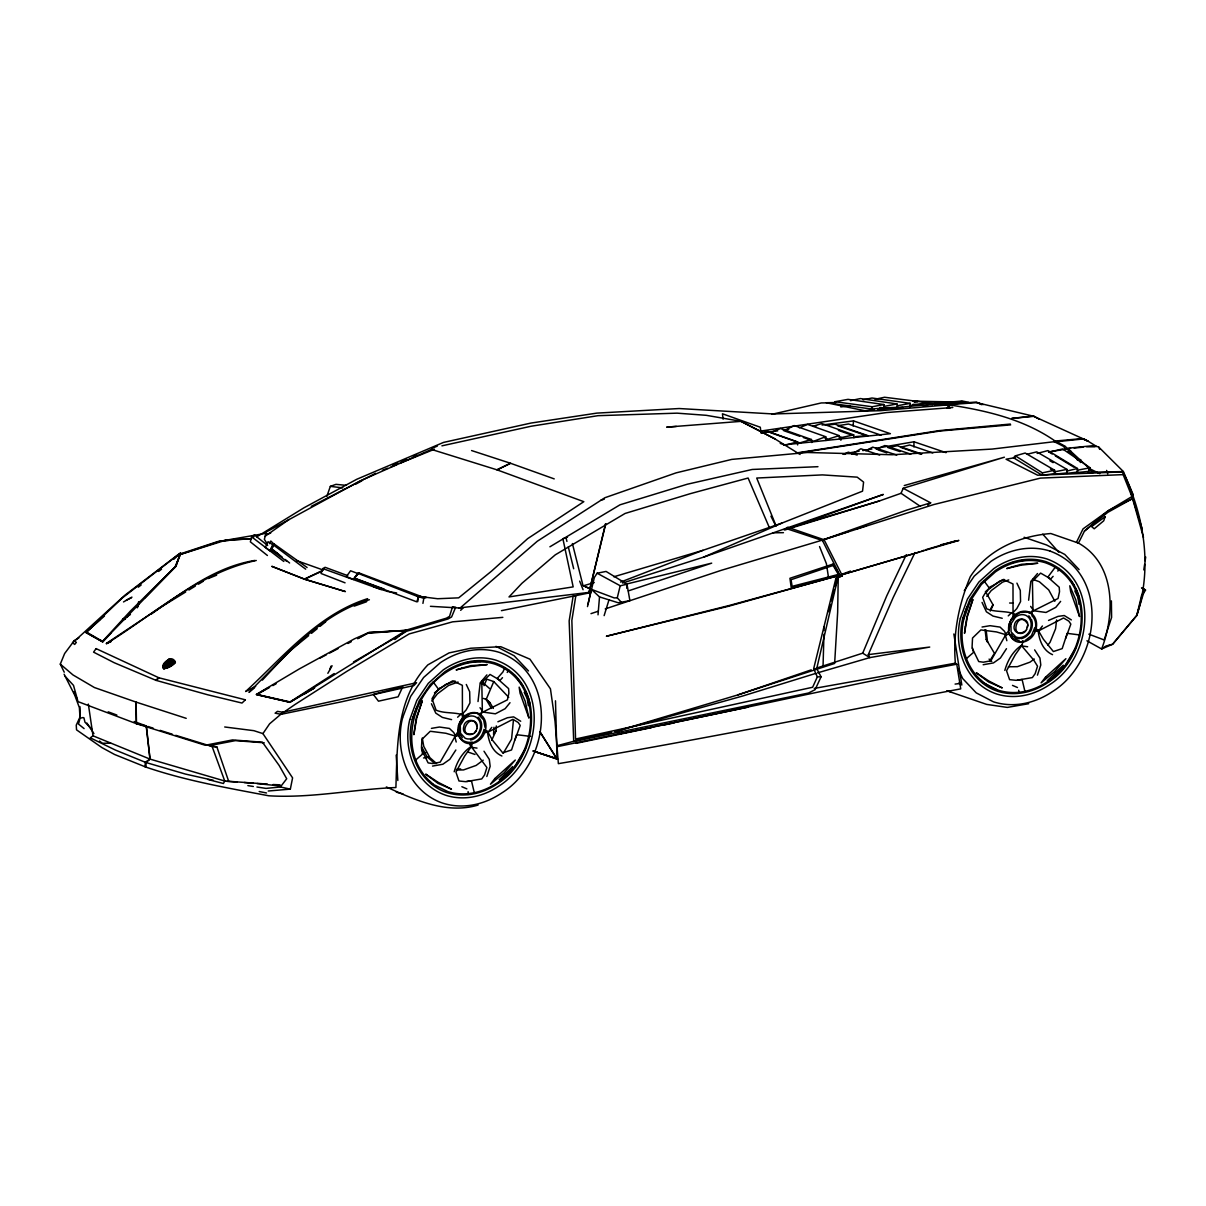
<?xml version="1.0" encoding="UTF-8"?>
<svg xmlns="http://www.w3.org/2000/svg" width="1206" height="1206" viewBox="0 0 1206 1206"><rect width="100%" height="100%" fill="white"/><g stroke="black" fill="none" stroke-linecap="round" stroke-linejoin="round"><path stroke-width="1.5" d="M468.094 794.437L468.109 791.588M1018.723 693.088L1018.738 690.254M823.954 634.281L823.065 665.622M824 630.572L824.045 626.864M850.577 571.056L838.26 575.579L837.657 612.226L834.642 663.436L738.027 694.852L615.12 731.635L620.276 733.745C732.57 711.103 844.23 685.279 956.765 664.205L960.745 688.852C826.758 714.254 692.907 740.951 558.363 763.654L555.031 721.309L550.449 688.837L529.947 659.185L500.776 646.702L470.777 648.225L449.054 652.913L427.859 664.868C396.126 698.44 397.362 744.539 395.9 787.533C353.69 789.221 311.299 798.417 268.712 795.779C227.105 787.865 185.257 780.644 145.097 766.82L145.248 762.298L150.011 759.102L224.753 781.021L267.43 784.081M913.892 446.913L913.982 441.773L875.586 448.376M458.295 731.635L459.561 722.876L464.22 715.429C455.476 711.751 445.059 713.922 436.075 710.168L432.019 698.711L435.999 692.078L440.476 687.721M1008.925 630.301L1010.191 621.527L1014.849 614.095C1006.106 610.417 995.674 612.573 986.704 608.819L982.649 597.362L986.629 590.729L991.106 586.372M485.008 727.369L483.636 719.846L479.249 715.233M171.388 661.431L169.518 664.551L165.524 666.044L168.101 664.672L168.885 665.893L167.89 666.556L168.644 665.606M172.292 660.858C179.98 660.752 169.986 667.807 163.79 668.757C158.664 662.064 177.282 654.255 173.378 662.908L170.89 659.863L169.91 660.707L170.845 660.496M168.418 659.411L169.684 661.506C174.93 656.893 160.609 664.25 163.79 668.757M478.013 701.545L480.214 682.792L486.892 674.878M1028.628 600.211L1030.829 581.443L1037.507 573.528M927.399 406.045L927.61 402.653L884.556 397.256L874.968 399.292M493.978 727.278L493.54 734.409L495.983 730.957L496.299 725.937M170.016 661.446C173.106 661.838 162.81 664.446 164.936 664.973M171.162 661.054L172.036 660.3M853.124 425.929L853.516 420.894L822.07 425.025M1015.271 457.632L1006.045 459.215L1037.657 475.209L1122.982 471.878C1144.524 516.5 1152.454 567.951 1136.73 615.633L1112.61 644.26L1101.651 648.964L1086.923 640.808M598.025 614.834L599.518 596.91L591.302 589.312L587.488 606.588M909.972 406.829L910.274 403.377L871.998 398.01L863.089 399.834M1066.963 469.39L1066.647 472.963L1054.18 474.229L1055.054 471.742L1066.963 469.39L1036.738 451.873L1027.286 454.21M464.807 716.364L462.441 717.902L462.365 685.34L452.747 680.802L438.487 689.154L433.195 681.978M1013.055 616.567L1012.995 584.005L1003.362 579.453L989.116 587.819L983.825 580.629M513.439 720.118L511.57 739.157L503.234 753.313M1042.18 475.239L1042.421 472.858L1015.377 455.853L1013.477 457.752L1042.18 475.239L1054.15 473.777L1054.617 470.219L1025.175 453.034L1015.377 455.853M476.762 728.695C480.094 719.108 465.049 717.163 463.813 726.434C460.873 736.037 475.405 737.725 476.867 728.605M1027.391 627.361C1030.617 617.683 1015.723 615.874 1014.442 625.085C1011.608 633.06 1023.593 636.994 1026.577 629.351M1027.768 624.919L1026.592 629.502M1056.607 619.929L1055.582 628.748L1050.079 642.225L1047.878 645.104M163.247 667.822C168.463 667.958 180.493 658.808 168.448 659.592C158.348 668.35 166.081 669.647 173.89 662.154M173.302 660.994C179.151 663.436 160.579 672.707 164.559 665.637C164.725 663.933 171.689 658.325 168.523 660.571M171.765 660.994L170.453 661.642M474.41 793.156L471.471 780.84L465.546 781.669L458.973 780.975L455.928 772.142L464.687 756.011L471.621 746.182L472.209 742.127C465.652 743.484 458.883 739.188 457.24 732.72L440.175 762.162L432.698 763.549L428.1 762.901L421.542 749.408M1025.025 691.822L1022.1 679.506L1016.161 680.335L1009.588 679.641L1006.558 670.792L1015.301 654.677L1022.251 644.848L1022.839 640.793M1143.801 569.925L1144.615 564.393M1145.157 560.7L1145.7 557.006M1077.501 468.501L1076.958 472.164L1066.692 473.385L1067.476 470.913L1077.501 468.501L1047.939 450.592L1037.145 453.426M458.989 727.957L459.501 724.655M137.846 606.422L138.6 601.764M417.713 601.734L418.542 596.699L426.366 597.422L423.803 598.342L418.542 596.699M422.929 603.392L423.803 598.342M139.383 602.623L137.303 607.809M268.245 791.015L290.344 789.116L292.591 777.87L262.923 733.61L253.908 730.685L224.708 726.977M587.91 604.613L594.347 577.523L597.121 573.212L606.06 571.433L626.984 584.156L629.894 600.663L618.226 602.774L599.518 596.91M956.765 664.205L955.378 663.194C952.755 633.527 958.921 604.04 970.287 576.694C987.865 549.484 1019.372 536.082 1050.803 533.519L1078.405 543.077L1076.536 542.142L1083.048 528.876L1108.239 510.726L1133.022 498.304L1132.63 494.174L1133.022 498.304L1107.817 512.339L1084.48 531.062L1078.466 543.092C1115.686 563.926 1115.203 613.643 1101.651 648.964L1106.475 645.723M172.247 660.375C169.126 662.772 172.428 660.255 170.498 660.345M840.446 576.362L835.909 578.337L813.658 668.712L817.336 676.898L812.633 687.254L575.564 739.022L571.855 620.412L575.775 596.066L573.152 596.096L569.157 620.924L573.709 741.509L808.533 693.013L815.135 689.651L821.075 676.777L816.718 668.637L837.853 577.81L842.376 575.79L824.105 539.76L787.578 527.218L786.101 528.514L822.507 540.559L840.446 576.362L842.376 575.79M605.548 523.721L588.92 592.779L605.759 523.721M621.768 602.774L617.276 597.814L619.688 587.88L620.321 585.815L626.984 584.156M1141.524 587.835L1144.69 589.508L1141.554 595.779L1136.806 615.256L1112.61 644.26L1108.013 645.361M267.657 545.504L254.481 535.012L251.617 536.836L250.351 541.841L267.415 555.499M326.841 496.405L330.338 486.365L335.992 484.345L346.439 485.37M828.371 611.698L830.346 604.477M831.341 600.859L834.296 590.035M835.291 586.418L838.26 575.579M1144.69 589.508L1136.73 615.633M604.131 615.633L609.06 599.638M486.832 776.498L490.164 766.338L489.304 759.403L483.998 751.217M1037.446 675.149L1040.793 664.988L1039.934 658.054L1034.627 649.868M1090.103 467.762L1088.912 471.365L1076.898 472.571L1078.526 469.993L1090.103 467.762L1062.622 448.949L1049.13 452.114L1052.22 453.999M871.456 409.045L872.209 406.754L883.862 404.553L883.923 407.975L871.456 409.045L833.617 403.709L835.019 401.719L848.014 399.352L883.862 404.553M840.838 440.25L841.773 437.492L853.697 434.884L853.954 437.823M454.195 771.765C457.059 761.544 462.531 752.001 471.621 746.182M502.495 677.682L500.128 680.305L490.013 674.44L481.812 682.641L482.34 711.012L480.832 715.309C476.656 711.646 470.4 713.048 465.998 715.595M484.043 729.298C482.566 735.977 477.621 742.61 470.34 743.047M1004.824 670.43C1007.688 660.21 1013.161 650.667 1022.251 644.848M1053.109 576.347L1050.743 578.955L1040.627 573.106L1032.426 581.307L1032.954 609.663L1031.462 613.96L1028.733 612.196M1034.658 627.964L1031.507 635.607L1025.04 640.627M329.69 669.843L330.972 666.164M347.66 575.624L325.092 567.302L322.816 568.599L321.052 573.498L345.067 582.83M514.977 739.896L520.208 725.424L518.188 722.5L512.927 719.304L488.159 732.072L483.546 732.796M1065.591 638.562L1070.838 624.09L1068.818 621.15L1063.556 617.969L1038.788 630.738L1034.175 631.462C1036.798 626.366 1036.195 619.552 1031.808 615.603M412.769 718.067L416.99 706.505M965.207 611.774L967.016 606.814M418.633 596.895L416.688 601.809L354.278 578.217L358.875 572.88L421.256 596.503L418.633 596.895L357.911 573.332M64.235 672.209L60.3 664.114L64.642 653.516L72.707 642.738L124.791 595.312L178.096 554.624L218.135 541.434L229.351 540.273M816.507 668.094L862.712 653.17L886.742 595.87L906.309 554.685M622.598 583.041L703.987 556.991L883.32 494.43L784.82 529.992L879.506 500.912L901.063 493.299L903.188 488.294L1004.372 457.21L904.259 485.551M484.013 685.671L486.772 679.174L493.767 681.571L508.736 697.339M493.344 708.404L489.953 702.676L486.154 699.465L493.767 681.571M868.305 654.602L929.72 647.064L869.782 657.617L868.305 654.602L893.164 597.573L914.992 552.529M166.036 664.913C165.343 664.792 165.659 664.34 167.227 665.154M170.966 659.848L173.619 660.963L172.564 661.732M332.102 665.757L327.851 673.325M990.307 611.065L993.156 604.628L990.729 609.181L993.051 604.839L985.423 591.407M253.26 537.74L254.481 535.012M883.787 408.563L884.812 406.271L896.963 403.935L897.083 407.357L880.063 408.005M947.223 408.171L948.73 404.794C986.387 410.522 1024.12 419.236 1055.808 441.517L992.146 449.069L892.214 454.737L807.342 452.491L731.786 459.396L676.114 472.858L604.884 497.731L537.303 541.238L460.059 608.035L430.436 606.317M504.862 667.687L502.932 671.968L497.204 678.496L508.6 688.596L508.887 693.103L507.409 699.842L478.285 714.374M1054.843 567.77L1047.833 577.161L1059.23 587.247L1059.516 591.754L1058.039 598.493L1028.914 613.04M80.018 716.967L76.249 725.168L76.536 729.856L101.847 747.554L114.51 754.459L146.032 767.152L145.971 762.539L150.011 759.102L146.408 726.027L134.243 721.505M491.686 740.303L495.983 730.957M168.885 665.893L171.78 663.059L169.82 659.215M171.538 663.194L170.559 662.38L171.765 662.893M1007.025 632.577L990.789 660.828L983.312 662.2L978.729 661.566L972.172 648.074M286.817 561.378L270.672 549.544L273.084 544.705L274.259 544.057L307.108 567.513M269.405 543.65L270.807 541.012L274.079 544.238L270.973 550.026M460.3 723.148L465.561 716.741L468.486 715.565M507.229 672.466L508.63 669.812M1057.843 571.116L1059.26 568.478M525.575 748.368L514.495 766.91L497.731 783.342M1076.204 647.034L1065.109 665.561L1048.361 681.993M989.659 661.129L994.437 653.305L986.222 639.406L985.076 629.683M172.835 660.526L170.724 661.687M455.853 750.011L449.778 759.343L442.858 764.242L432.532 766.081M1006.482 648.677L1000.407 658.009L993.488 662.908L983.161 664.732M270.672 549.544L274.259 544.057L271.38 549.454L277.651 553.599M168.252 664.717L167.197 666.044L168.358 665.697M173.197 660.647L171.629 661.958L172.775 661.31M173.89 662.471L173.739 663.3L174.734 662.441L172.955 659.727M512.686 766.519L499.194 779.8M1063.315 665.184L1047.26 680.757M262.923 733.61L269.601 723.811L280.953 714.163L295.078 704.44L346.71 671.441L409.241 633.904L452.551 621.844L502.842 617.351M964.272 590.684L974.237 576.136L991.046 561.303A90.435 73.596 -71.1 0 1 1050.064 551.082M173.423 661.702L172.232 662.184L172.971 661.551M170.106 659.441L172.187 661.672M1141.479 595.93L1145.64 590.081L1142.308 588.347M74.109 640.642L72.556 642.753L74.682 644.426L76.34 642.406L74.109 640.642L78.827 637.929M431.838 701.063L437.356 693.872L448.602 685.445L458.069 682.053M474.501 732.766L475.963 730.851M488.159 732.072L491.807 727.339M986.101 592.493L988.302 589.613L999.563 581.186L1004.297 579.498M986.794 596.367L991.196 590.608L1002.457 582.181L1008.759 579.92M1038.788 630.738L1042.421 625.989M256.953 787.021L266.029 788.407L280.365 786.975L286.711 778.759L279.083 765.373L262.441 742.218L232.532 739.926L205.246 745.263L136.278 723.63L136.082 702.103L94.415 687.541L72.978 674.938L60.3 664.114M510.002 702.706L505.163 708.676L495.38 713.816L481.782 711.917M1060.632 601.372L1055.793 607.342L1046.009 612.467L1032.411 610.583M909.927 407.417L911.902 405.05L927.61 402.653M281.134 714.299L282.837 712.233L416.583 682.717L413.944 685.49L341.795 701.741L281.134 714.299L275.119 713.183L277.425 711.374L282.837 712.233M170.619 660.421L168.373 661.521L167.423 660.21M354.278 578.217L358.875 572.88M461.928 714.51L466.194 709.897L469.948 702.917L469.662 691.701L466.285 684.465M1012.558 613.176L1016.824 608.548L1020.562 601.583L1020.291 590.367L1016.914 583.131M262.35 680.124C292.576 647.441 325.379 612.542 369.383 599.744M99.721 639.813L103.007 641.652L110.741 633.452M144.494 598.131L176.046 566.277L180.508 552.981L122.349 597.92L85.897 632.457L102.465 641.788L174.885 567.302L180.418 554.579M168.976 661.37L170.559 659.803L172.081 662.109M460.647 610.311L463.24 607.824M173.89 559.252L180.508 552.981L175.654 566.398L130.399 611.08L102.284 641.637L85.897 632.457L104.485 615.98M100.068 619.477L86.47 632.065L103.007 641.652M1012.512 618.799L1016.191 615.392M457.617 717.223L461.22 713.922M1008.231 615.874L1011.849 612.573M169.292 660.571L170.272 659.742L168.327 661.491M170.679 659.848L169.624 660.647M170.182 661.385L171.056 661.597M172.111 660.149L169.684 661.506M171.78 661.958L173.453 660.782M172.594 662.395L174.192 661.506L172.971 662.607L170.981 659.245M172.729 662.441L174.011 661.325M173.619 663.255L174.553 662.26M167.86 660.104L168.915 661.506L170.423 660.602M1084.48 531.062L1108.239 510.726L1132.117 496.465M173.257 662.923L174.448 661.943M254.541 687.797L248.964 692.365L288.762 651.828L308.661 635.637M311.51 633.316L317.193 628.703M320.027 626.381L325.71 621.753M394.875 639.527L406.12 630.376L368.719 632.622L354.474 638.818L299.209 668.983L256.305 694.475L290.194 702.314M138.283 587.186L141.192 584.94M158.619 571.448L161.529 569.202M927.731 505.058L930.64 502.827L903.188 488.294M123.509 601.945L131.906 597.091M434.446 692.877L445.707 684.45L455.175 681.073M934.695 404.734L961.74 401.538L964.936 402.171L912.776 401.131M483.199 760.157L476.159 765.418L463.541 769.925L456.275 770.016M1025.266 631.07C1008.925 641.14 1016.839 608.683 1027.286 623.276M1034.235 659.004L1030.014 662.154L1017.397 666.677L1008.306 666.782M151.172 614.155C183.056 591.86 215.392 566.865 254.798 560.443M146.182 725.952L150.011 759.102L93.013 735.826L90.269 737.831L115.384 750.057L145.971 762.539M265.079 536.278L289.078 519.439M415.618 760.082L422.884 753.765L421.467 748.037L421.904 739.368L430.256 731.273L445.888 733.263L455.702 736.188L458.747 735.434L458.446 732.901M966.232 658.732L973.513 652.416L972.096 646.687L972.533 638.019L980.885 629.924L996.518 631.929L1006.332 634.838L1009.377 634.085M165.765 665.546L164.649 666.164L166.91 664.717M334.168 673.566L289.621 702.224L256.546 694.641L269.586 687.405M1014.246 615.799L1020.306 612.497L1027.437 612.03M168.599 660.587L169.232 660.436M289.772 702.389L406.151 630.376L369.006 632.457L357.775 638.306M256.803 536.821L303.897 507.832L356.72 479.295L443.552 442.406L530.957 423.065L596.849 413.115L679.174 408.533L773.332 413.96L880.244 410.688L948.73 404.794L952.318 405.578M185.694 591.98L160.036 607.673L106.354 643.446L110.982 641.396M188.905 590.02L195.327 586.101M198.538 584.141L203.347 581.202M123.133 619.402L127.791 616.567M303.731 694.46L314.57 687.872L311.118 689.304M122.635 619.266L130.414 614.547M549.906 546.8L620.02 504.801L687.209 484.254L752.227 469.466L817.97 466.692M851.798 454.21L860.858 448.783L879.671 455.024M268.471 687.556L256.878 694.43L290.299 701.967L314.57 687.872M353.494 661.973L405.729 631.854L399.322 630.798L367.513 633.361L357.7 638.743M272.842 685.596L276.099 683.787M355.273 484.39L361.86 480.832M844.11 454.406L848.285 452.144L857.149 455.084M165.704 665.712L167.076 665.003M319.756 658.235L326.389 654.768M329.705 653.019L337.997 648.677M347.931 643.461L351.248 641.728M865.742 450.788L872.722 447.125L896.782 455.084M311.269 506.354L375.579 473.295M255.657 686.365L245.662 691.505C282.958 657.149 317.645 614.532 367.589 598.673L366.458 601.779L354.262 606.105M170.694 662.26L171.599 662.531M822.507 540.559L824.105 539.76M921.444 551.444L923.947 550.238M169.503 661.491L168.644 660.345M323.374 570.106L304.334 579.121L345.383 591.573L305.404 579.483L271.772 566.323L304.621 579.227L322.198 570.996M111.012 641.577L106.399 643.733C154.639 613.779 199.291 572.609 256.26 560.489M126.389 600.121L131.499 597.754M876.325 449.341L884.812 445.542L910.862 454.165M703.987 556.991L781.684 523.178L862.546 491.159L863.586 482.083L857.195 477.154L822.402 474.893L756.72 478.043L775.729 525.032M392.689 465.139L397.844 462.938M401.281 461.476L406.422 459.275M413.296 456.35L416.718 454.888M432.17 448.3L437.326 446.099M497.897 721.776L507.425 717.736L513.605 716.877L520.706 721.248M1048.527 620.442L1058.054 616.387L1064.235 615.527L1071.335 619.899M86.591 632.472L87.541 632.095M122.168 620.351L125.394 619.04M382.438 470.34L387.639 468.23M391.106 466.828L396.307 464.717M399.774 463.315L434.446 449.235M208.231 578.563L216.628 575.172M799.307 427.783L807.658 424.422L839.195 435.622L839.587 438.969M470.611 740.017C480.335 738.012 485.596 724.414 478.194 717.133M1021.226 638.667C1029.442 636.813 1034.492 627.241 1031.432 619.402M620.593 582.076L702.962 550.328L781.684 523.178M165.976 664.687L165.162 664.943M761.815 433.014L767.001 431.055L797.422 441.848L797.633 444.939M825.944 440.476L825.703 436.723L813.869 441.185L803.286 437.492M472.978 733.655C455.039 737.891 471.863 708.691 477.018 726.6M738.027 694.852L811.246 669.858M600.769 500.324L604.281 499.148M628.326 590.91L711.691 563.142L624.964 584.443M590.985 613.643L598.101 611.276M605.231 608.909L721.022 570.408L821.919 540.243L933.761 504.56L1040.461 478.104L1123.148 474.621L1132.148 497.143L1143.499 537.454M848.3 531.635L821.919 540.243L906.505 510.198L930.64 502.827M857.104 528.756L865.893 525.891M567.483 537.228L562.885 538.705L573.167 586.885L509.007 596.94L521.897 583.327L555.303 554.82L625.085 513.455L690.269 493.676L748.112 478.028L769.217 527.308M839.195 435.622L828.16 439.105L824.768 437.929M815.753 673.4L742.775 695.983L615.12 731.635L618.799 730.881M812.965 426.246L821.829 423.547L853.697 434.884M265.531 534.665L270.672 533.112M817.547 672.858L869.782 657.617L862.712 653.17M783.779 529.63L879.506 500.912M594.241 582.573L583.538 585.754L591.362 589.372M613.839 576.77L702.962 550.328M925.726 549.71L956.132 540.71M557.202 745.67L583.749 738.645M811.397 439.497L799.774 442.888L770.302 432.592L780.478 428.522L811.397 439.497L811.744 442.527M836.451 576.076L728.379 606.301L606.392 636.24L729.449 605.442L841.502 574.81L919.681 551.971M841.502 574.81L958.891 540.424L940.936 544.765M797.422 441.848L785.302 445.195L780.237 443.401M835.909 578.337L837.853 577.81M83.169 717.51L80.033 718.263L78.496 724.082L84.088 728.605M771.795 414.336L821.286 402.94L834.266 402.819M574.614 740.71L611.608 732.419M441.924 445.843L531.228 426.215L598.01 415.678L677.094 413.161L706.264 415.316L741.193 421.346L666.707 427.12L676.34 426.442M1042.421 472.858L1054.617 470.219M557.624 746.589L748.067 707.168M850.456 400.648L860.436 398.553L896.963 403.935M576.197 743.333L651.798 727.55M664.702 724.851L673.928 722.937M590.91 592.598L501.44 610.658M910.274 403.377L897.867 405.653L897.038 407.96L902.585 407.477M814.291 688.415L955.378 663.194M221.407 541.012L265.275 533.429M1028.703 703.701L1007.327 707.409L986.689 704.41L946.891 690.752A95.651 77.832 -71.1 0 0 950.207 691.716M478.089 805.05C446.567 814.547 414.653 799.789 386.342 786.945M842.662 454.029L846.311 453.396M849.974 452.778L859.124 451.195M862.772 450.577L871.923 449.009M1048.496 451.949L1070.536 448.421M982.046 627.03L990.066 625.688L1000.045 627.09L1004.402 631.22L1006.332 634.838M431.416 728.379L439.436 727.022L449.416 728.439L453.773 732.57L455.702 736.188M796.292 452.989L939.188 430.632L1010.357 424.06M423.547 757.971L429.11 757.112M797.091 453.26L940.213 430.994L1010.688 424.874M422.16 753.192L425.854 752.634M914.269 402.08L917.887 401.538L914.284 401.523M759.75 431.205L886.259 412.573L952.8 407.507M1017.412 680.154L1032.381 677.576L1035.17 673.626L1037.522 666.194L1033.723 660.074L1021.753 645.934L1027.648 646.763M466.782 781.488L481.752 778.925L484.541 774.976L486.892 767.544L469.722 744.569M761.031 433.044L777.674 430.859M783.222 430.135L788.769 429.396M812.814 426.246L816.522 425.763M1019.643 641.878L1023.608 641.351M840.793 406.919L850.094 405.774M590.865 592.176L458.928 607.975M1087.42 473.295L1093.013 472.601L1088.581 469.827M955.092 684.088L960.338 683.44M826.17 425.221L835.095 424.21L867.988 435.668L855.838 436.557M1067.642 451.828L1071.35 451.421M783.583 444.924L890.39 433.693L853.516 420.894M1074.124 448.059L1083.109 447.155M1086.696 446.793L1095.048 446.808M874.003 409.799L864.627 410.703L826.351 402.729L835.577 402.533M877.757 409.437L935.886 403.829M1039.436 419.341L1033.949 416.311L1011.713 418.422L1033.105 416.025L1087.42 440.793L1096.495 446.416M251.376 538.63L220.698 540.951L179.694 554.654L226.592 539.926L250.531 538.871M1077.139 459.818L1080.772 459.607M617.276 597.814L614.201 597.92L591.302 589.312M817.336 676.898L821.075 676.777M813.658 668.712L816.718 668.637M1123.389 471.576L1093.48 472.179L1067.446 448.255L1092.606 445.723L1098.515 446.838L1123.389 471.576L1132.886 494.023M783.448 532.675L773.091 532.796M457.014 768.976L460.647 768.931M110.681 743.197L102.299 743.258L99.495 740.997M168.81 659.667L168.131 660.406M1009.603 603.015L1013.372 603.075M168.915 661.506L168.056 659.652M167.302 666.089L166.202 663.858M1019.748 638.622L1016.794 638.532L1012.98 636.497L1011.246 634.1M272.993 784.533L280.078 784.82M927.263 404.402L932.841 404.643M923.314 402.683L936.399 403.301L962.237 401.01L968.644 402.291M264.22 742.79L235.336 740.635L209.663 745.594L216.869 746.906L228.552 780.96M226.969 781.367L237.341 782.061M1079.46 634.929L1067.204 633.346L1062.185 648.617L1053.381 651.542L1043.401 639.24L1038.049 630.06L1035.788 628.658M530.565 736.399L516.575 734.68L511.555 749.951L502.766 752.876L492.772 740.59L487.435 731.394L485.174 730.007M175.774 735.328L212.135 746.544L216.869 746.906M244.26 782.528L253.381 783.267M257.029 783.568L280.877 786.056M342.79 487.887L330.338 486.365M913.032 404.296L925.605 405.819M416.658 596.111L437.612 598.734L458.672 597.844L491.49 571.177L527.7 538.615L583.81 501.681L496.947 469.812L510.53 463.27L554.217 478.888M1019.387 640.929L1012.407 638.351L1007.869 631.371M835.019 401.719L872.209 406.754M471.124 747.283L477.018 748.097M186.206 718.339L136.082 702.103L136.489 723.706L77.998 701.621L73.506 685.385L65.23 676.43M880.199 407.432L883.923 407.975M145.248 762.298L185.257 774.026L213.356 780.327M247.863 785.619L253.32 786.463M396.608 592.93L387.443 591.437L373.679 586.749M259.2 791.528L266.496 792.975M280.365 786.975L290.344 789.116M976.95 402.698L1033.949 416.311M136.278 723.63L146.408 726.027M1002.231 618.286L993.005 616.07L986.402 611.789L982.046 602.412M451.602 719.635L442.376 717.404L435.788 713.138L431.416 703.746M207.914 779.483L223.427 783.508L224.753 781.021L212.135 746.544M620.321 585.815L597.121 573.212M147.916 726.494L153.147 728.153M160.112 730.369L172.292 734.228M532.886 750.976L557.685 758.996L533.354 751.052M983.146 404.628L977.086 402.638L946.77 404.779L936.384 402.774L933.534 403.829L938.268 402.819L947.419 404.176L976.332 402.035L981.518 404.688M471.561 450.547L510.53 463.27L497.068 469.858L431.492 449.431L359.885 481.043L266.42 531.906L264.355 539.308L267.265 544.012M900.008 451.587L887.933 447.577L897.339 445.738L921.806 453.999M878.074 449.928L886.787 452.853M913.982 441.773L946.047 452.657M881.073 435.155L848.481 424.03L837.597 425.733L866.647 435.698M533.851 751.232L557.036 759.132L540.032 731.997M920.962 454.33L900.46 447.29L909.746 444.999L932.826 452.943M1024.105 537.273L1046.597 544.991L1064.792 554.443L1079.099 569.594M483.455 698.395L486.154 699.465M467.898 752.016L474.998 754.459M171.644 660.044L173.8 663.858M174.161 661.898L172.76 660.059M172.051 661.461L173.046 661.868M173.317 661.958L172.352 660.24M165.554 666.104L164.468 663.888M838.381 436.301L841.773 437.492M799.759 436.27L783.885 430.723L794.257 425.567L825.703 436.723M838.366 430.376L850.592 434.703M296.45 560.534L322.077 569.639M322.816 568.599L381.096 589.583L384.111 589.071L354.594 578.187M1032.758 579.332L1039.376 581.744L1048.707 589.915L1054.858 601.251M480.561 683.184L485.536 684.993L489.53 688.505M108.163 711.826L116.861 715.052M1088.852 634.175L1104.153 639.949L1111.6 617.382L1111.389 600.874M1012.497 685.385L1017.487 687.526M461.868 786.719L466.858 788.86M1067.551 451.481L1070.958 453.034M591.166 589.297L582.995 585.558L572.398 543.559M1089.696 468.742L1099.827 473.672M997.437 689.922L982.815 682.551L980.252 679.898M740.906 421.301L774.825 438.833L800.091 454.481M740.906 421.256L774.825 438.833M1050.064 551.082C1110.078 573.167 1101.078 661.627 1052.446 691.596A90.435 73.596 -71.1 0 1 993.427 701.817L976.227 692.877L962.705 678.556L957.926 668.441M495.968 646.341L514.178 655.793L528.469 670.943M958.559 683.184L961.815 684.993L953.856 633.964M1049.913 460.782L1053.109 462.622M1050.426 469.028L1055.054 471.742M1052.537 654.662C1042.768 650.426 1039.12 639.904 1038.049 630.06M501.907 756.011C492.138 751.775 488.49 741.253 487.435 731.394M1055.325 455.883L1073.883 467.174M901.063 493.299L920.389 506.399M273.084 544.705L305.676 569.172M251.617 536.836L283.832 561.468M272.043 549.001L282.294 557.172M285.219 559.494L289.606 562.991M489.953 702.676L486.033 699.284L491.46 708.435M989.086 659.109L991.754 661.431M436.572 763.534L429.909 757.685L423.758 746.363L422.281 737.997M435.004 763.7L427.014 756.69L421.738 746.981M1080.727 462.516L1066.948 448.783M433.301 784.277C397.603 755.649 409.543 696.993 444.818 673.219A76.355 62.139 -71.1 0 1 494.626 664.039C545.564 682.083 538.569 756.871 497.731 782.483A76.355 62.139 -71.1 0 1 447.923 791.649L432.2 783.9L429.622 781.232M92.048 729.494L84.963 722.168L83.923 717.781M1042.783 534.168L1058.762 552.227M514.932 675.375L522.816 685.792M1028.824 615.799L1030.557 618.196M459.742 734.243L462.35 737.846M1030.633 606.362L1032.954 609.663M480.003 707.711L482.34 711.012M1070.777 580.599L1074.335 585.739M86.907 723.042L93.932 733.625M540.047 731.936L557.051 759.041L555.484 700.792M174.508 660.692L175.413 662.365M173.966 660.255L175.292 662.607M173.95 660.722L174.976 662.893M172.187 659.471L174.418 663.089M171.78 659.727L173.739 663.3M172.579 663.179L173.121 664.114M169.654 659.652L171.78 663.059M169.639 659.863L171.644 663.21M168.855 659.215L171.403 663.436M168.689 659.501L171.192 663.617M169.956 662.034L171.026 663.843M171.162 664.205L171.81 665.32M169.609 662.139L170.89 664.129M169.232 662.2L169.775 663.134M170.001 663.556L170.543 664.491M167.83 660.571L168.373 661.521M169.594 663.903L170.694 666.029M169.277 664.189L170.046 665.486M166.91 660.978L167.453 661.913M169.021 664.672L169.805 665.606M168.765 664.672L169.76 666.33M166.503 661.084L167.197 662.154M167.709 662.938L168.252 663.873M168.569 664.838L169.111 665.772M167.423 663.059L167.966 663.993M168.101 664.672L168.599 666.225L167.83 664.762M167.544 664.868L168.825 667.039M167.363 665.034L168.222 666.541M166.368 663.782L168.056 666.616M165.448 662.546L165.976 663.481M165.101 662.591L165.644 663.526M165.961 664.355L166.88 665.998M165.704 664.295L166.699 666.074M167.031 666.451L167.574 667.385M165.433 664.431L166.518 666.104M165.222 664.612L166.217 665.923M166.654 666.828L167.197 667.777M165.162 664.762L165.885 666.089M164.167 663.888L165.282 666.044M164.317 665.019L164.86 665.953M164.016 664.702L164.921 666.209M163.609 664.883L164.152 665.833M165.011 667.415L165.554 668.35M164.559 667.325L165.101 668.26M163.534 666.059L164.076 666.993M163.262 665.787L163.805 666.722M163.112 666.496L163.654 667.431M163.956 667.702L164.498 668.637M163.413 667.084L164.061 668.546M163.066 667.34L163.895 668.501M64.099 674.199L74.787 695.289L79.37 707.636L80.033 718.263L79.928 706.641M770.936 516.198L776.016 526.268M986.222 639.406L987.563 642.165L986.146 630.09M1074.832 590.97L1077.847 597.196L1079.008 604.357M524.203 692.319L527.218 698.545L528.379 705.691M482.4 680.576L483.908 683.681M1098.515 446.838L1099.691 449.341M73.687 691.641L76.792 698.289M819.552 546.574L826.412 563.669L828.552 577.855M579.664 581.141L583.086 589.734M1075.827 588.558L1079.4 597.814M525.801 691.445L528.771 699.148M949.981 408.141L948.73 404.794L948.941 407.99M1106.626 470.4L1107.786 473.913M1130.957 492.696L1142.218 528.997M1005.352 634.974L1006.844 640.703M454.722 736.323L456.215 742.037M529.193 700.807L530.007 704.108M566.021 537.755L566.926 541.404M568.282 546.876L573.679 568.735M458.747 729.615L459.411 732.705M88.34 704.078L93.013 735.826M760.986 432.487L760.293 427.241L722.439 413.779L723.118 419.191M396.186 755.092L397.829 780.493M1122.982 471.878L1123.148 474.621M626.698 584.759L626.834 588.392M1010.583 563.262A76.355 62.139 -71.1 0 1 1013.945 562.207M1017.367 561.363A76.355 62.139 -71.1 0 1 1031.371 560.142M459.953 664.596A76.355 62.139 -71.1 0 1 463.315 663.556M466.737 662.712A76.355 62.139 -71.1 0 1 470.189 662.079M473.626 661.657A76.355 62.139 -71.1 0 1 480.742 661.491M402.97 793.834A95.651 77.832 -71.1 0 1 396.261 792.101M409.769 719.635C402.457 749.454 415.573 785.498 446.506 795.493A80.953 65.878 -71.1 0 0 499.329 785.769C542.625 758.619 550.042 679.325 496.043 660.21A80.953 65.878 -71.1 0 0 443.22 669.933L428.281 683.35L416.824 700.369L409.769 719.635M960.398 618.286C953.087 648.119 966.202 684.164 997.136 694.143A80.953 65.878 -71.1 0 0 1049.959 684.42C1093.254 657.285 1100.656 577.991 1046.672 558.86A80.953 65.878 -71.1 0 0 993.85 568.584L978.91 582.001L967.453 599.035L960.398 618.286M963.895 618.753C956.991 646.883 969.353 680.893 998.538 690.299A76.355 62.139 -71.1 0 0 1048.361 681.134C1089.199 655.536 1096.194 580.734 1045.255 562.705A76.355 62.139 -71.1 0 0 995.447 571.87L981.352 584.533L970.544 600.588L963.895 618.753M402.593 717.826C394.151 751.112 408.352 791.558 442.798 803.151A90.435 73.596 -71.1 0 0 501.817 792.93C550.449 762.976 559.448 674.516 499.435 652.431A90.435 73.596 -71.1 0 0 440.431 662.652L423.623 677.486L410.658 696.39L402.593 717.826M412.256 719.243C404.99 747.826 417.186 782.573 446.793 792.538A77.697 63.225 -71.1 0 0 497.49 783.749C539.278 758.016 547.011 682.023 495.455 663.044A77.697 63.225 -71.1 0 0 444.743 671.832L430.301 684.571L419.175 700.807L412.256 719.243M962.87 617.894C955.619 646.491 967.815 681.239 997.422 691.189A77.697 63.225 -71.1 0 0 1048.12 682.415C1089.907 656.682 1097.626 580.674 1046.084 561.71A77.697 63.225 -71.1 0 0 995.372 570.483L980.93 583.222L969.805 599.472L962.87 617.894M414.698 728.092L413.884 734.695L416.718 718.007L422.281 700.807L416.341 717.992L414.698 728.092M965.328 626.743L964.514 633.346L967.348 616.673L972.91 599.472L966.971 616.658L965.328 626.743M458.551 725.288C456.727 731.786 458.838 739.64 465.26 742.7A17.969 14.623 -71.1 0 0 479.415 740.107C487.556 733.67 488.988 718.58 478.722 713.5A17.969 14.623 -71.1 0 0 464.566 716.093L460.888 720.223L458.551 725.288M460.255 725.409L460.466 733.188L465.215 738.298A13.296 10.824 -71.1 0 0 475.692 736.369C481.722 731.605 482.792 720.434 475.179 716.665A13.296 10.824 -71.1 0 0 464.702 718.595L460.255 725.409M1009.181 623.954C1007.342 630.452 1009.467 638.306 1015.889 641.366A17.969 14.623 -71.1 0 0 1030.045 638.758C1038.185 632.321 1039.617 617.231 1029.336 612.151A17.969 14.623 -71.1 0 0 1015.196 614.759L1011.517 618.874L1009.181 623.954M1010.884 624.06L1011.08 631.854L1015.844 636.964A13.296 10.824 -71.1 0 0 1026.321 635.034C1032.351 630.271 1033.421 619.085 1025.809 615.331A13.296 10.824 -71.1 0 0 1015.331 617.261L1010.884 624.06M452.567 606.739L449.521 616.387L446.401 618.181L402.729 631.16L406.437 631.311L448.074 618.949L451.587 616.975L455.687 607.221L452.567 606.739M1105.133 516.786L1103.716 520.811L1094.219 528.786L1091.596 526.615L1105.133 516.786M272.797 544.78L270.023 550.871L265.335 547.434L268.049 541.69L272.797 544.78M402.683 686.938L398.101 696.812L378.473 701.183L373.302 694.4L402.683 686.938M357.534 573.408L353.599 579.453L346.363 576.619L350.569 570.785L357.534 573.408M96.088 648.617L93.571 652.145L114.088 662.667L155.981 680.35L158.966 677.817L96.088 648.617M494.867 778.548L490.48 784.202L504.048 772.895L515.294 760.036L494.867 778.548M1045.496 677.214L1041.095 682.852L1054.677 671.546L1065.908 658.687L1045.496 677.214M245.361 699.812L242.014 703.053L207.658 694.762L155.845 680.305L158.845 677.772L245.361 699.812M833.105 565.463L791.046 579.724L792.131 586.357L838.396 574.433L833.105 565.463M833.029 564.091L789.93 578.292L791.257 587.895L839.466 574.961L833.029 564.091M461.988 668.064L456.109 669.918L470.415 666.511L487.164 664.596L471.003 665.622L461.988 668.064M1012.603 566.714L1006.739 568.584L1021.045 565.162L1037.793 563.247L1021.618 564.287L1012.603 566.714M1055.431 441.019L1053.803 441.486L1063.737 446.461L1065.154 448.979L1067.22 448.949L1065.471 446.446L1056.773 441.682L1083.847 438.909L1088.129 441.245L1081.933 438.607L1055.431 441.019M1002.02 687.812L988.558 681.993L976.302 672.782L988.603 680.877L1002.02 687.812M451.406 789.146L437.944 783.342L425.673 774.116L437.989 782.212L451.406 789.146M1079.491 616.462L1070.687 591.829L1069.782 585.784L1075.812 599.849L1079.491 616.462M528.861 717.811L520.057 693.179L519.153 687.134L525.183 701.199L528.861 717.811"/></g></svg>
